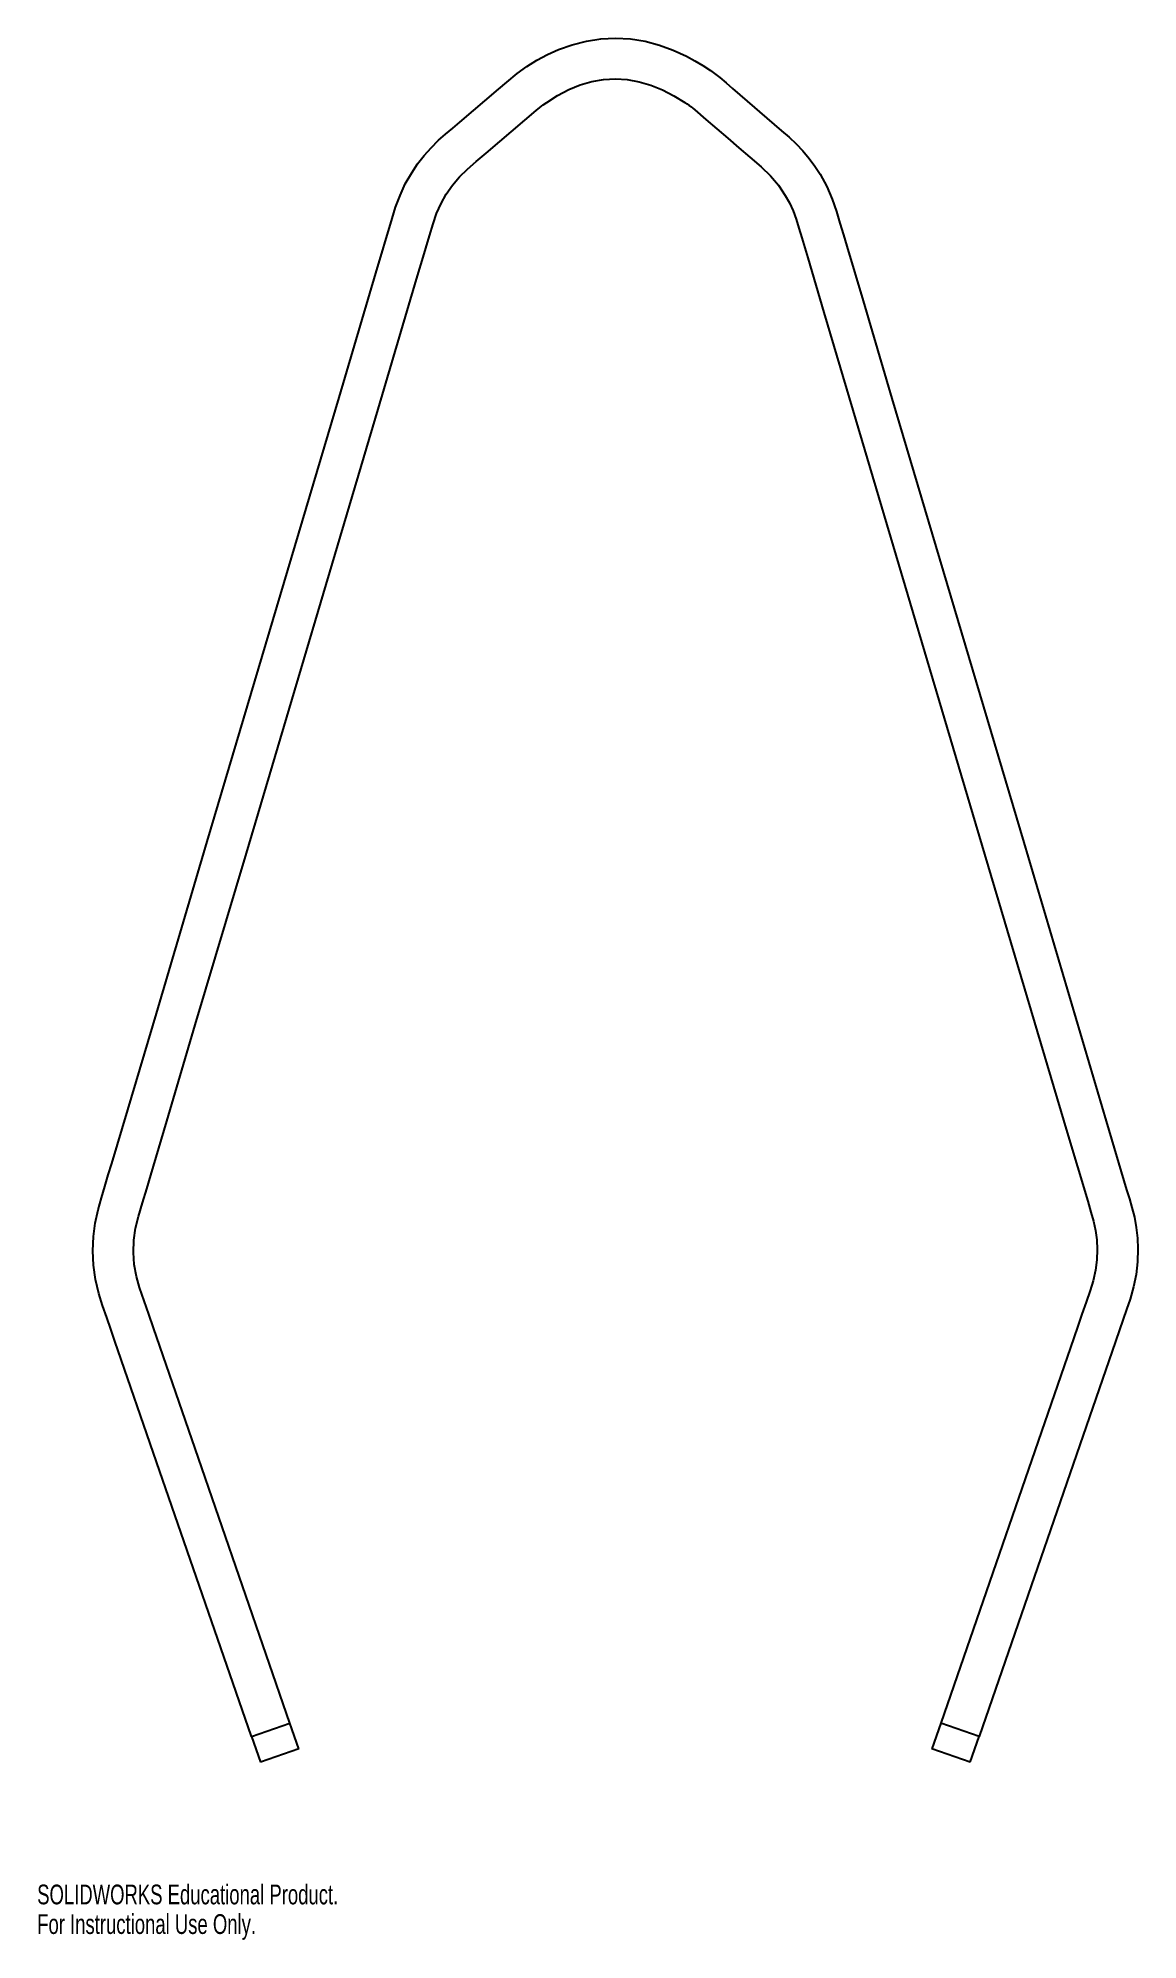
# Model space of a CAD drawing. Header units: millimetres. Extents: x 1 to 811, y 0 to 1401.
import ezdxf

# ---------------------------------------------------------------- set-up
doc = ezdxf.new("R2010")
doc.units = ezdxf.units.MM
doc.styles.add('SLDTEXTSTYLE0', font='TXT', dxfattribs={"width": 0.7})

msp = doc.modelspace()

# ---------------------------------------------------------------- linework, layer by layer
at = {"color": 7, "linetype": 'Continuous', "lineweight": 25}
for p, q in [((157.9, 149.7), (186.2, 159.5)), ((192.7, 140.6), (186.2, 159.5)), ((665.6, 159.5), (659.1, 140.6)), ((694, 149.7), (665.6, 159.5)), ((157.9, 149.7), (164.4, 130.8)), ((192.7, 140.6), (164.4, 130.8)), ((687.4, 130.8), (659.1, 140.6)), ((687.4, 130.8), (694, 149.7))]:
    msp.add_line(p, q, dxfattribs=at)
at = {"color": 7, "linetype": 'Continuous', "lineweight": 25, "flags": 128}
for points in [[(157.9, 149.7), (88, 352), (57.3, 441), (54.2, 449.7), (51.2, 458.4), (48.2, 467.2), (45.3, 476), (42.9, 486.3), (41.4, 496.8), (40.9, 507.4), (41.4, 517.9), (42.7, 527.9), (44.9, 537.6), (47.4, 546.5), (49.9, 554.9), (52.4, 563.3), (54.9, 571.7), (66.7, 611.4), (87.8, 682.3), (125.3, 809), (222.4, 1136), (249.5, 1227.6), (261.5, 1267.9), (264, 1276.2), (267.3, 1284.9), (271.2, 1293.5), (275.9, 1301.6), (280.2, 1308.1), (285, 1314.3), (290.2, 1320), (295.7, 1325.5), (300.9, 1330), (306.1, 1334.4), (311.3, 1338.9), (339.9, 1363.2), (345.9, 1368.4), (353.5, 1374.7), (360.7, 1379.7), (368.2, 1384.4), (376, 1388.6), (384.1, 1392.3), (394.2, 1395.9), (404.6, 1398.6), (415.3, 1400.3), (426.1, 1400.8), (437.2, 1400.1), (448, 1398.4), (458.5, 1395.6), (468.6, 1391.8), (478.3, 1387.4), (484.4, 1384.1), (490.3, 1380.6), (496, 1376.8), (502.8, 1371.8), (507.5, 1367.7), (512.3, 1363.6), (548.4, 1332.4), (553.9, 1327.7), (559.2, 1322.8), (564.1, 1317.6), (568.7, 1312.1), (573, 1306.4), (576.8, 1300.4), (581.7, 1291.4), (585.7, 1282.2), (588.8, 1273), (591.4, 1264.5), (593.9, 1255.9), (596.4, 1247.4), (608.4, 1207.1), (629.7, 1135.2), (726.8, 808.1), (787.6, 603), (802.6, 552.4), (804.6, 545.8), (806.5, 539.3), (808.3, 532.3), (809.7, 524.6), (810.6, 516.7), (810.9, 508.9), (810.6, 499.4), (809.6, 490), (807.7, 480.8), (805.2, 471.9), (802.6, 464.3), (792, 433.5), (694, 149.7)], [(186.2, 159.5), (116.4, 361.8), (85.6, 450.8), (82.2, 460.7), (78.7, 470.7), (75.4, 480.4), (73.1, 488.6), (71.5, 497.4), (70.9, 506.3), (71.2, 515.3), (72.5, 524.1), (74.7, 532.8), (77.7, 542.9), (80.7, 553.1), (83.7, 563.2), (95.5, 602.9), (116.5, 673.8), (154.1, 800.4), (251.1, 1127.5), (278.3, 1219), (281, 1228), (283.6, 1237), (286.3, 1246), (289, 1255), (291.6, 1264), (294.2, 1271.6), (297.5, 1278.9), (301.3, 1285.8), (305.9, 1292.3), (311.1, 1298.5), (316.9, 1304.2), (323.5, 1309.8), (330.8, 1316), (359.3, 1340.4), (367.5, 1347.3), (370.2, 1349.6), (372.8, 1351.6), (375.4, 1353.4), (383.4, 1358.5), (391.6, 1362.8), (400, 1366.3), (408.6, 1368.8), (417.2, 1370.3), (426, 1370.8), (434.7, 1370.2), (443.5, 1368.6), (452.1, 1366.1), (460.7, 1362.6), (469, 1358.3), (477.2, 1353.3), (478.8, 1352.3), (480.4, 1351.2), (482, 1350), (483, 1349.2), (484.6, 1347.9), (492.7, 1340.9), (500.7, 1333.9), (508.8, 1327), (516.9, 1320), (525, 1313), (533.4, 1305.8), (540.3, 1299.2), (546.1, 1292.3), (551.1, 1284.9), (554.2, 1279.3), (556.9, 1273.4), (559.2, 1267.3), (561.2, 1260.8), (563.3, 1253.5), (565.5, 1246.2), (567.7, 1238.9), (579.6, 1198.6), (601, 1126.6), (698, 799.6), (758.9, 594.5), (773.9, 543.9), (776.2, 536), (778.2, 529.2), (779.6, 522.4), (780.6, 515.5), (780.9, 508.5), (780.7, 500.8), (779.7, 493.1), (778, 485.4), (775.7, 478.2), (772.7, 469.5), (769.7, 460.8), (766.7, 452), (763.6, 443.3), (665.6, 159.5)]]:
    msp.add_lwpolyline(points, dxfattribs=at)

# ---------------------------------------------------------------- texts
at = {"color": 7, "linetype": 'Continuous', "char_height": 14.549, "attachment_point": 1, "style": 'SLDTEXTSTYLE0'}
for s, insert in [('SOLIDWORKS Educational Product.', (0, 40.6)), ('For Instructional Use Only.', (0, 18.8))]:
    msp.add_mtext(s, dxfattribs=dict(at, insert=insert))

doc.saveas('drawing.dxf')
